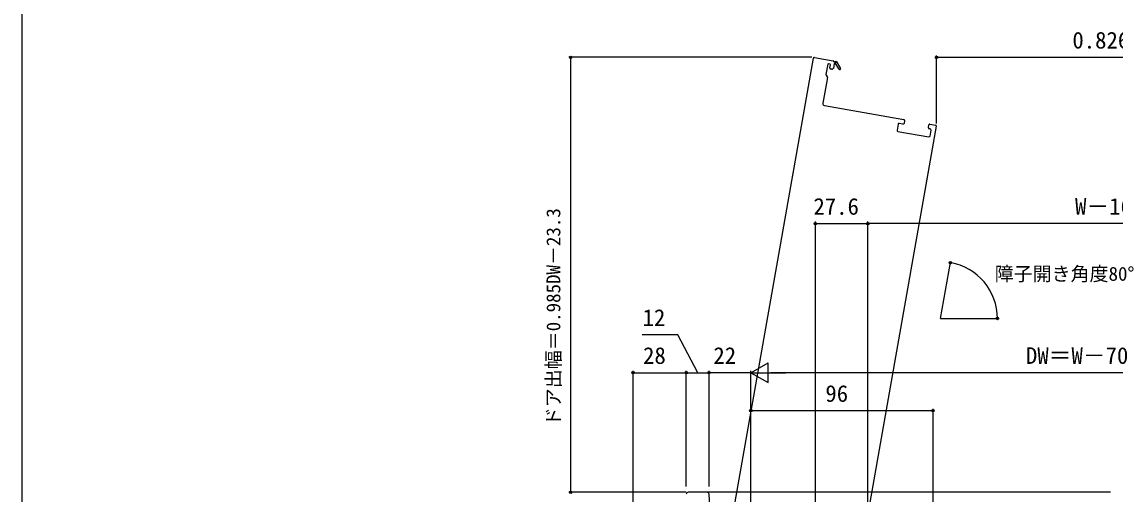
# Model space of a CAD drawing. Units: millimetres, scale not verified. Extents: x -525 to 525, y -783 to 779.
# Drawn here: x -525 to 51, y -449 to -200 of the extents above; entities that cross this region are included whole.
import ezdxf
from ezdxf.enums import TextEntityAlignment as Align

# ---------------------------------------------------------------- set-up
doc = ezdxf.new("R2010")
doc.units = ezdxf.units.MM
doc.header["$LTSCALE"] = 4
for name, color, linetype in [('0-2_YKK_11', 7, 'Continuous'), ('0-4_YKK_12', 2, 'Continuous'), ('0-7_YKK_D', 6, 'Continuous'), ('0-8_YKK_ZWAK', 7, 'Continuous')]:
    doc.layers.add(name, color=color, linetype=linetype)
doc.styles.add('ＭＳ ゴシック', font='')
doc.styles.get('ＭＳ ゴシック').set_extended_font_data('MS Gothic')

msp = doc.modelspace()

# ---------------------------------------------------------------- linework, layer by layer
at = {"layer": '0-2_YKK_11'}
msp.add_line((-163.949, -447.7), (-174, -447.7), dxfattribs=at)
msp.add_lwpolyline([(-134.174, -498.915), (-139.8, -499.907), (-139.8, -495.1), (-134.444, -495.1), (-133.576, -495.642), (-133, -495.323), (-133, -492.7), (-160.642, -492.7), (-162.951, -448.648)], dxfattribs=at)
for centre, start, end in [((-174, -448.7), 90.00001, 179.99999), ((-163.949, -448.7), 3.00003, 90)]:
    msp.add_arc(centre, 1, start, end, dxfattribs=at)
at = {"layer": '0-4_YKK_12'}
for p, q in [((-107.452, -218.615), (-97.604, -220.352)), ((-152.378, -470.543), (-108.032, -219.021)), ((-100.466, -222.183), (-101.419, -227.592)), ((-99.33, -222.078), (-100.118, -221.939)), ((-99.382, -224.1), (-99.087, -222.426)), ((-94.537, -224.811), (-96.34, -221.732)), ((-100.68, -229.158), (-103.075, -242.742)), ((-101.337, -227.966), (-100.763, -228.785)), ((-98.386, -224.783), (-98.977, -224.679)), ((-102.264, -243.901), (-60.41, -251.28)), ((-60.844, -253.742), (-62.814, -253.395)), ((-60.004, -251.86), (-60.265, -253.337)), ((-79.274, -459.063), (-43.263, -254.812)), ((-63.393, -253.801), (-63.948, -256.952)), ((-63.543, -257.531), (-47.195, -260.414)), ((-47.462, -255.594), (-47.202, -254.117)), ((-46.466, -256.278), (-47.057, -256.173)), ((-46.623, -253.711), (-43.668, -254.232)), ((-46.616, -260.008), (-46.06, -256.857)), ((-119.562, -284.414), (-118.571, -278.795)), ((-48.482, -284.414), (-47.491, -278.795)), ((-41.054, -356.137), (-35.845, -326.593)), ((-41.054, -356.137), (-11.054, -356.137)), ((48.5, -447.7), (-163.949, -447.7))]:
    msp.add_line(p, q, dxfattribs=at)
for points in [[(-96.702, -221.601), (-97.034, -221.722), (-97.511, -224.43), (-97.806, -224.378)], [(-97.199, -220.931), (-96.114, -220.536), (-93.846, -224.407)]]:
    msp.add_lwpolyline(points, dxfattribs=at)
for centre, radius, start, end in [((-107.539, -219.108), 0.5, 80, 170), ((-100.17, -222.235), 0.3, 80, 170), ((-98.89, -224.187), 0.5, 170, 260), ((-99.382, -222.374), 0.3, 350, 80), ((-98.299, -224.291), 0.5, 260, 350), ((-97.691, -220.844), 0.5, 350, 80), ((-96.467, -221.516), 0.25, 300.35703, 200), ((-94.192, -224.609), 0.4, 210.35703, 30.35703), ((-100.927, -227.679), 0.5, 170, 215), ((-101.173, -229.072), 0.5, 350, 35), ((-102.091, -242.916), 1, 170, 260), ((-62.9, -253.887), 0.5, 80, 170), ((-60.757, -253.25), 0.5, 260, 350), ((-60.497, -251.773), 0.5, 350, 80), ((-63.456, -257.039), 0.5, 170, 260), ((-46.97, -255.681), 0.5, 170, 260), ((-46.709, -254.204), 0.5, 80, 170), ((-46.553, -256.77), 0.5, 350, 80), ((-43.755, -254.725), 0.5, 350, 80), ((-47.108, -259.921), 0.5, 260, 350)]:
    msp.add_arc(centre, radius, start, end, dxfattribs=at)
at = {"layer": '0-7_YKK_D'}
for p, q in [((-108.945, -218.528), (-236.845, -218.528)), ((-235.845, -447.7), (-235.845, -218.528)), ((-43.176, -253.319), (-43.176, -217.528)), ((-43.176, -218.528), (207.003, -218.528)), ((-107, -560.8), (-107, -305.115)), ((-79.361, -458.555), (-79.361, -305.115)), ((-79.361, -457.555), (-79.361, -305.115)), ((-107, -306.115), (-79.361, -306.115)), ((207, -306.115), (-79.361, -306.115)), ((-10.639, -356.137), (-10.139, -356.137)), ((-140.992, -384.7), (-131.898, -379.45)), ((-131.898, -389.95), (-131.898, -379.45)), ((-203, -509.7), (-203, -383.7)), ((-203, -384.7), (-175, -384.7)), ((-175, -444.7), (-175, -383.7)), ((-175, -444.7), (-175, -383.7)), ((-175, -384.7), (-163, -384.7)), ((-163, -444.7), (-163, -383.7)), ((-163, -444.7), (-163, -383.7)), ((-141, -384.7), (-163, -384.7)), ((-141, -478.2), (-141, -383.7)), ((-140.992, -478.111), (-140.992, -383.7)), ((-140.992, -384.7), (-131.898, -389.95)), ((-140.992, -384.7), (-122.805, -384.7)), ((228.503, -384.7), (-130.492, -384.7)), ((-141, -478.2), (-141, -403.7)), ((-141, -404.7), (-45, -404.7)), ((-45, -482.918), (-45, -403.7)), ((-175, -447.7), (-236.845, -447.7))]:
    msp.add_line(p, q, dxfattribs=at)
msp.add_lwpolyline([(-169, -384.7), (-179.443, -364.7), (-198.171, -364.7)], dxfattribs=at)
for centre in [(-235.845, -218.528), (-43.176, -218.528), (-107, -306.115), (-79.361, -306.115), (-79.361, -306.115), (-35.859, -326.676), (-11.139, -356.137), (-203, -384.7), (-175, -384.7), (-175, -384.7), (-163, -384.7), (-163, -384.7), (-141, -404.7), (-45, -404.7), (-235.845, -447.7)]:
    msp.add_circle(centre, 0.637, dxfattribs=at)
msp.add_arc((-41.054, -356.137), 29.916, 0, 80.00003, dxfattribs=at)
at = {"layer": '0-8_YKK_ZWAK'}
msp.add_line((-525, 747.3), (-525, -782.7), dxfattribs=at)

# ---------------------------------------------------------------- texts
at = {"layer": '0-7_YKK_D', "style": 'ＭＳ ゴシック'}
for s, p in [('0.826W－143.3', (28.391, -216.528)), ('27.6', (-108.01, -304.115)), ('W－163.6', (29.797, -304.115)), ('12', (-198.012, -362.7)), ('28', (-197.762, -382.7)), ('22', (-160.727, -382.7)), ('DW＝W－70', (3.937, -382.7)), ('96', (-101.727, -402.7))]:
    msp.add_text(s, height=8.798, dxfattribs=at).set_placement(p, align=Align.BOTTOM_LEFT)
for s, rotation, p in [('ドア出幅＝0.985DW－23.3', 90, (-239.152, -412.887)), ('障子開き角度80°', 0.006, (-12.565, -338.466))]:
    msp.add_text(s, height=7.331, rotation=rotation, dxfattribs=at).set_placement(p, align=Align.BOTTOM_LEFT)

doc.saveas('drawing.dxf')
